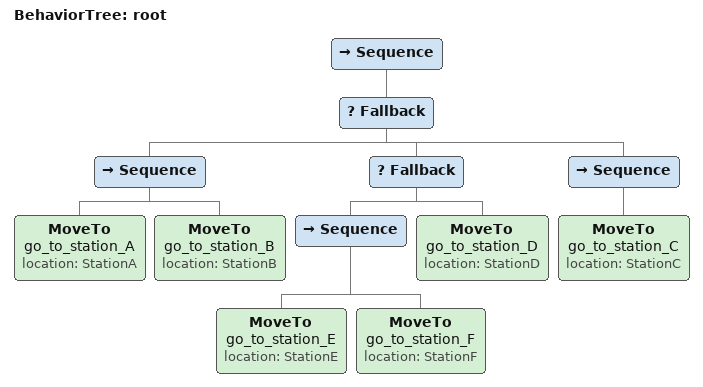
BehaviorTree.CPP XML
<root BTCPP_format="4">
    <BehaviorTree ID="root">
        <Sequence>
            <Fallback>
                <Sequence>
                    <MoveTo name="go_to_station_A" location="StationA"/>      <!-- move to Station A -->
                    <MoveTo name="go_to_station_B" location="StationB"/>      <!-- move to Station B -->
                </Sequence>
                <Fallback>
                    <Sequence>
                        <MoveTo name="go_to_station_E" location="StationE"/>      <!-- move to Station E -->
                        <MoveTo name="go_to_station_F" location="StationF"/>      <!-- move to Station F -->
                    </Sequence>
                    <MoveTo name="go_to_station_D" location="StationD"/>      <!-- move to Station D -->
                </Fallback>
                <Sequence>
                    <MoveTo name="go_to_station_C" location="StationC"/>      <!-- move to Station C -->
                </Sequence>
            </Fallback>
        </Sequence>
    </BehaviorTree>
</root>
